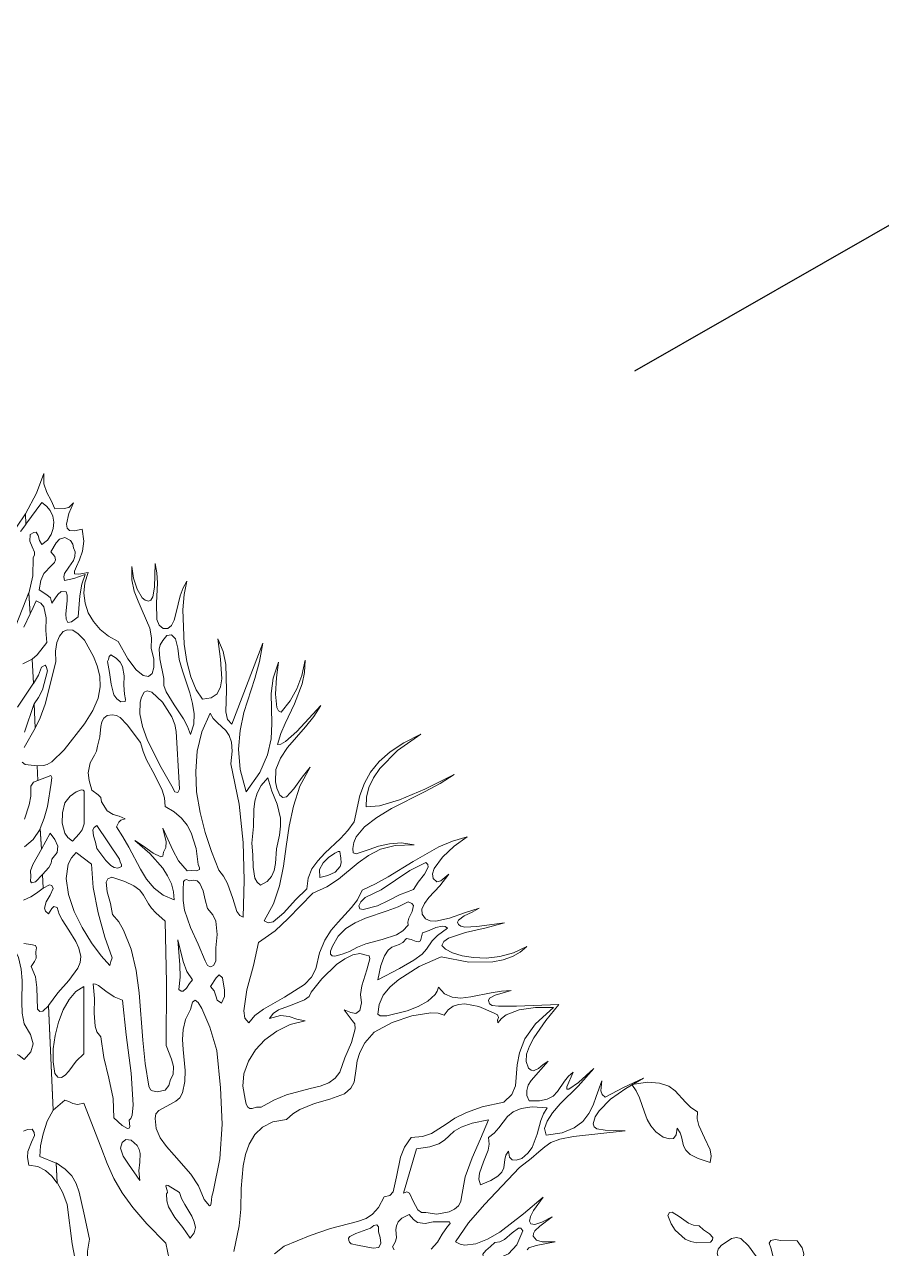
# Model space of a CAD drawing. Header units: inches. Extents: x -340059099 to 1458168, y 1119167 to 1294232938.
# Drawn here: x 459099.9 to 459285.6, y 2618453.8 to 2618719.2 of the extents above; entities that cross this region are included whole.
import ezdxf

# ---------------------------------------------------------------- set-up
doc = ezdxf.new("R2010")
doc.units = ezdxf.units.IN
doc.header["$MEASUREMENT"] = 0
doc.layers.add('Text', color=7, linetype='Continuous')
doc.layers.add('TREE', color=3, linetype='Continuous', lineweight=15)

# ---------------------------------------------------------------- blocks, each defined once
blk = doc.blocks.new('tree2')
at = {"layer": 'TREE'}
for points in [[(5207.2362, 5947.8649), (5207.2144, 5947.8738), (5207.2153, 5947.8877), (5207.2187, 5947.9037), (5207.2242, 5947.9203), (5207.2322, 5947.9351), (5207.2258, 5948.0727), (5207.2184, 5948.0656), (5207.2144, 5948.0653), (5207.2113, 5948.0684), (5207.2104, 5948.0967), (5207.2088, 5948.1109), (5207.203, 5948.1248), (5207.2076, 5948.1312), (5207.2095, 5948.1355), (5207.2091, 5948.1439), (5207.2101, 5948.1491), (5207.2088, 5948.1522), (5207.2024, 5948.1537), (5207.1934, 5948.1549)], [(5207.1931, 5948.2122), (5207.2024, 5948.2165), (5207.2101, 5948.2215), (5207.2187, 5948.2282), (5207.2178, 5948.2461), (5207.2088, 5948.2362), (5207.2033, 5948.235), (5207.2021, 5948.2372), (5207.2027, 5948.2436), (5207.2021, 5948.251), (5207.2051, 5948.2593), (5207.2165, 5948.2793), (5207.215, 5948.3061), (5207.2058, 5948.2923), (5207.1941, 5948.2824)], [(5207.1941, 5948.3191), (5207.2005, 5948.3379), (5207.2024, 5948.3493), (5207.2024, 5948.3628), (5207.2061, 5948.368), (5207.2119, 5948.3702), (5207.211, 5948.3896), (5207.195, 5948.3914), (5207.191, 5948.3942)], [(5207.1937, 5948.4136), (5207.2085, 5948.4395), (5207.207, 5948.4718), (5207.1941, 5948.4339)], [(5207.1851, 5948.4672), (5207.2061, 5948.4986), (5207.2042, 5948.5306), (5207.1919, 5948.5242)], [(5207.1934, 5948.5725), (5207.2015, 5948.5904), (5207.1999, 5948.6184), (5207.1833, 5948.5756)], [(5207.1888, 5948.6991), (5207.1959, 5948.7083), (5207.1956, 5948.7222), (5207.1716, 5948.6871)], [(5207.1928, 5947.9074), (5207.1981, 5947.9095), (5207.2045, 5947.9098), (5207.207, 5947.9055), (5207.2073, 5947.9015), (5207.2033, 5947.8926), (5207.1987, 5947.8803), (5207.1981, 5947.8723), (5207.1999, 5947.8624), (5207.2119, 5947.8606), (5207.2221, 5947.8553), (5207.2304, 5947.8479), (5207.2372, 5947.8387), (5207.2362, 5947.8649)], [(5207.8574, 5947.7506), (5207.8595, 5947.7531), (5207.8694, 5947.7562), (5207.8943, 5947.7611), (5207.8771, 5947.7611), (5207.87, 5947.7633), (5207.8654, 5947.7685), (5207.8657, 5947.7722), (5207.8675, 5947.7756), (5207.8743, 5947.7817), (5207.8906, 5947.7941), (5207.8768, 5947.787), (5207.8675, 5947.7839), (5207.8623, 5947.7848), (5207.8607, 5947.7885), (5207.862, 5947.7947), (5207.866, 5947.8024), (5207.8786, 5947.8199), (5207.8527, 5947.7981), (5207.8213, 5947.774), (5207.8053, 5947.7645), (5207.7896, 5947.7583), (5207.7754, 5947.7568), (5207.769, 5947.758), (5207.7631, 5947.7611), (5207.7801, 5947.7861), (5207.8013, 5947.8104), (5207.8472, 5947.8593), (5207.8629, 5947.871), (5207.8731, 5947.88), (5207.8808, 5947.8867), (5207.8888, 5947.8923), (5207.9005, 5947.8966), (5207.9186, 5947.9003), (5207.9867, 5947.9077), (5207.9605, 5947.9083), (5207.9494, 5947.9101), (5207.946, 5947.9129), (5207.9445, 5947.9169), (5207.9473, 5947.9259), (5207.9525, 5947.9342), (5207.9676, 5947.9496), (5207.9879, 5947.9634), (5208.011, 5947.977), (5207.9848, 5947.965), (5207.9605, 5947.952), (5207.9565, 5947.9557), (5207.9547, 5947.9606), (5207.9562, 5947.9736), (5207.9485, 5947.953), (5207.9445, 5947.9416), (5207.939, 5947.9305), (5207.931, 5947.92), (5207.9196, 5947.9114), (5207.9039, 5947.9052), (5207.8826, 5947.9018), (5207.8805, 5947.9108), (5207.8838, 5947.9206), (5207.8909, 5947.9314), (5207.9011, 5947.9431), (5207.9248, 5947.9668), (5207.9454, 5947.9899), (5207.9251, 5947.9714), (5207.9125, 5947.9625), (5207.91, 5947.9625), (5207.9097, 5947.9659), (5207.9183, 5947.9853), (5207.9119, 5947.9797), (5207.9069, 5947.9733), (5207.8977, 5947.9594), (5207.8918, 5947.9536), (5207.8841, 5947.9493), (5207.8737, 5947.9471), (5207.8601, 5947.9474), (5207.857, 5947.9542), (5207.857, 5947.961), (5207.8589, 5947.9677), (5207.8626, 5947.9742), (5207.8851, 5947.9998), (5207.8786, 5947.9954), (5207.8724, 5947.9899), (5207.866, 5947.9868), (5207.8626, 5947.9877), (5207.8592, 5947.9905), (5207.8561, 5947.9991), (5207.8567, 5948.0087), (5207.8604, 5948.0192), (5207.8663, 5948.0305), (5207.8823, 5948.0533), (5207.8992, 5948.0746), (5207.8435, 5948.0721), (5207.8195, 5948.0721), (5207.8115, 5948.0733), (5207.8078, 5948.0755), (5207.8065, 5948.0795), (5207.8078, 5948.0826), (5207.8152, 5948.0869), (5207.8364, 5948.0927), (5207.8238, 5948.0921), (5207.8102, 5948.09), (5207.7831, 5948.0844), (5207.7702, 5948.0829), (5207.7585, 5948.0841), (5207.7483, 5948.0884), (5207.7403, 5948.0971), (5207.7388, 5948.0921), (5207.736, 5948.0875), (5207.7265, 5948.0789), (5207.7135, 5948.0718), (5207.6991, 5948.0659), (5207.6723, 5948.0595), (5207.6634, 5948.0595), (5207.6603, 5948.0617), (5207.6621, 5948.0746), (5207.6677, 5948.0866), (5207.6766, 5948.0977), (5207.688, 5948.1075), (5207.7151, 5948.1245), (5207.744, 5948.1374), (5207.7804, 5948.1303), (5207.8124, 5948.1306), (5207.8259, 5948.1334), (5207.8383, 5948.1377), (5207.8484, 5948.1436), (5207.857, 5948.1509), (5207.8395, 5948.1426), (5207.8213, 5948.1377), (5207.8035, 5948.1358), (5207.7868, 5948.1365), (5207.7717, 5948.1389), (5207.7591, 5948.1426), (5207.7499, 5948.1476), (5207.745, 5948.1525), (5207.7474, 5948.1577), (5207.7539, 5948.162), (5207.7761, 5948.1694), (5207.8032, 5948.1756), (5207.8278, 5948.1823), (5207.7911, 5948.1774), (5207.7754, 5948.1765), (5207.7699, 5948.1777), (5207.7668, 5948.1799), (5207.7656, 5948.183), (5207.7668, 5948.1857), (5207.7745, 5948.1913), (5207.785, 5948.1962), (5207.7942, 5948.2014), (5207.7748, 5948.1956), (5207.7551, 5948.1885), (5207.737, 5948.1845), (5207.7296, 5948.1848), (5207.7234, 5948.1876), (5207.7188, 5948.1937), (5207.7185, 5948.2005), (5207.7219, 5948.2079), (5207.7277, 5948.2156), (5207.7422, 5948.2313), (5207.7542, 5948.2467), (5207.7434, 5948.2378), (5207.7382, 5948.2365), (5207.7333, 5948.2406), (5207.7326, 5948.247), (5207.7348, 5948.2538), (5207.7456, 5948.2689), (5207.7613, 5948.2837), (5207.7785, 5948.296), (5207.7591, 5948.2901), (5207.741, 5948.2824), (5207.7071, 5948.2633), (5207.6741, 5948.243), (5207.6572, 5948.2338), (5207.6396, 5948.2255), (5207.6335, 5948.2128), (5207.6258, 5948.2024), (5207.6079, 5948.1833), (5207.599, 5948.1725), (5207.5907, 5948.1593), (5207.5836, 5948.1426), (5207.5787, 5948.1214), (5207.5731, 5948.1106), (5207.5636, 5948.1008), (5207.5371, 5948.0841), (5207.5094, 5948.0681), (5207.4983, 5948.0598), (5207.4903, 5948.0503), (5207.4851, 5948.0564), (5207.4835, 5948.0659), (5207.4878, 5948.0937), (5207.4964, 5948.126), (5207.5029, 5948.1562), (5207.5248, 5948.1716), (5207.542, 5948.1879), (5207.5747, 5948.2215), (5207.5931, 5948.2298), (5207.6085, 5948.2399), (5207.6344, 5948.2615), (5207.648, 5948.2713), (5207.664, 5948.2793), (5207.6834, 5948.2843), (5207.7083, 5948.2852), (5207.6917, 5948.2877), (5207.676, 5948.2867), (5207.6615, 5948.2834), (5207.6492, 5948.279), (5207.6319, 5948.2735), (5207.6279, 5948.2747), (5207.6276, 5948.2803), (5207.6289, 5948.2883), (5207.6319, 5948.2957), (5207.643, 5948.3092), (5207.659, 5948.3215), (5207.6784, 5948.3332), (5207.7219, 5948.3551), (5207.7428, 5948.3662), (5207.7613, 5948.3779), (5207.7225, 5948.3588), (5207.6889, 5948.3446), (5207.6627, 5948.3366), (5207.6452, 5948.3354), (5207.6455, 5948.348), (5207.6486, 5948.361), (5207.6547, 5948.3736), (5207.663, 5948.3859), (5207.6864, 5948.4096), (5207.7172, 5948.4312), (5207.6948, 5948.4201), (5207.6766, 5948.4081), (5207.6621, 5948.3951), (5207.651, 5948.3813), (5207.6427, 5948.3665), (5207.6366, 5948.3505), (5207.6292, 5948.3154), (5207.6209, 5948.304), (5207.6113, 5948.2935), (5207.5907, 5948.2744), (5207.5811, 5948.2643), (5207.5734, 5948.2535), (5207.5685, 5948.2412), (5207.5667, 5948.227), (5207.5519, 5948.2125), (5207.5365, 5948.1956), (5207.5223, 5948.1836), (5207.5158, 5948.1823), (5207.5106, 5948.1851), (5207.5226, 5948.2073), (5207.5306, 5948.2313), (5207.5359, 5948.2569), (5207.5396, 5948.283), (5207.5436, 5948.3098), (5207.5491, 5948.3363), (5207.5577, 5948.3625), (5207.571, 5948.3877), (5207.5605, 5948.3748), (5207.5497, 5948.3591), (5207.5399, 5948.3486), (5207.5353, 5948.3477), (5207.5313, 5948.3508), (5207.5272, 5948.36), (5207.5254, 5948.3686), (5207.526, 5948.3847), (5207.5319, 5948.3998), (5207.5414, 5948.4139), (5207.5651, 5948.441), (5207.5762, 5948.4549), (5207.5851, 5948.4693), (5207.5537, 5948.4349), (5207.5386, 5948.4216), (5207.5325, 5948.4182), (5207.5282, 5948.4179), (5207.5325, 5948.4321), (5207.538, 5948.4456), (5207.5503, 5948.4712), (5207.5605, 5948.498), (5207.5636, 5948.5128), (5207.5645, 5948.5291), (5207.5602, 5948.5088), (5207.5537, 5948.4912), (5207.5448, 5948.4755), (5207.5331, 5948.4604), (5207.5294, 5948.462), (5207.5272, 5948.4666), (5207.5254, 5948.4841), (5207.5266, 5948.5063), (5207.5294, 5948.5266), (5207.5223, 5948.5051), (5207.5199, 5948.485), (5207.5208, 5948.4456), (5207.5195, 5948.4253), (5207.5149, 5948.4041), (5207.5048, 5948.3807), (5207.4869, 5948.3551), (5207.4789, 5948.3847), (5207.4764, 5948.4115), (5207.4786, 5948.4364), (5207.4838, 5948.4598), (5207.498, 5948.5048), (5207.5045, 5948.5275), (5207.5088, 5948.5513), (5207.4678, 5948.4444), (5207.4623, 5948.4509), (5207.4601, 5948.461), (5207.4607, 5948.4894), (5207.4601, 5948.5232), (5207.4564, 5948.5405), (5207.4493, 5948.5571), (5207.453, 5948.5306), (5207.4546, 5948.5045), (5207.453, 5948.4937), (5207.4484, 5948.4847), (5207.4407, 5948.4792), (5207.429, 5948.4777), (5207.4207, 5948.49), (5207.4136, 5948.5072), (5207.4084, 5948.5275), (5207.405, 5948.55), (5207.4031, 5948.5956), (5207.4047, 5948.6159), (5207.4084, 5948.6332), (5207.4035, 5948.6245), (5207.3998, 5948.6141), (5207.3945, 5948.5919), (5207.3918, 5948.582), (5207.3884, 5948.5747), (5207.3834, 5948.5707), (5207.377, 5948.571), (5207.3717, 5948.5753), (5207.369, 5948.5827), (5207.3684, 5948.6045), (5207.3696, 5948.631), (5207.369, 5948.6443), (5207.3668, 5948.6569), (5207.3659, 5948.6255), (5207.3634, 5948.6125), (5207.361, 5948.6085), (5207.3579, 5948.607), (5207.3536, 5948.6082), (5207.3496, 5948.6113), (5207.3428, 5948.6227), (5207.3382, 5948.6375), (5207.3357, 5948.6529), (5207.336, 5948.6353), (5207.3391, 5948.6202), (5207.344, 5948.607), (5207.3496, 5948.5947), (5207.3597, 5948.5713), (5207.3619, 5948.5586), (5207.3613, 5948.5445), (5207.3647, 5948.5309), (5207.365, 5948.5195), (5207.3628, 5948.5115), (5207.3579, 5948.5075), (5207.3508, 5948.5088), (5207.3416, 5948.5162), (5207.3305, 5948.5309), (5207.3179, 5948.5537), (5207.3049, 5948.5608), (5207.2941, 5948.5697), (5207.2852, 5948.5802), (5207.2784, 5948.5916), (5207.2741, 5948.6042), (5207.2726, 5948.6175), (5207.2738, 5948.631), (5207.2781, 5948.6449), (5207.2658, 5948.6424), (5207.2603, 5948.643), (5207.26, 5948.6467), (5207.2627, 5948.6529), (5207.267, 5948.6615), (5207.2707, 5948.6729), (5207.2726, 5948.6864), (5207.2704, 5948.7021), (5207.2603, 5948.6997), (5207.2538, 5948.7003), (5207.2504, 5948.7034), (5207.2495, 5948.7086), (5207.2526, 5948.7225), (5207.259, 5948.7369), (5207.2526, 5948.7308), (5207.2464, 5948.7292), (5207.2341, 5948.7289), (5207.2295, 5948.74), (5207.2239, 5948.7505), (5207.2199, 5948.7619), (5207.2196, 5948.7754), (5207.2101, 5948.7496), (5207.1956, 5948.7222), (5207.1959, 5948.7086), (5207.2172, 5948.7373), (5207.2233, 5948.7326), (5207.2282, 5948.7265), (5207.2316, 5948.7191), (5207.2329, 5948.7111), (5207.2322, 5948.7028), (5207.2295, 5948.6948), (5207.2245, 5948.6877), (5207.2172, 5948.6818), (5207.2138, 5948.6871), (5207.2122, 5948.6938), (5207.2095, 5948.6981), (5207.2064, 5948.6975), (5207.2018, 5948.6948), (5207.2011, 5948.6864), (5207.2045, 5948.6787), (5207.2073, 5948.6717), (5207.2073, 5948.668), (5207.2055, 5948.664), (5207.2051, 5948.6406), (5207.1999, 5948.6169), (5207.2015, 5948.5904), (5207.2058, 5948.5987), (5207.2095, 5948.6073), (5207.2159, 5948.6045), (5207.2199, 5948.5996), (5207.2227, 5948.5851), (5207.2224, 5948.5682), (5207.2239, 5948.5525), (5207.211, 5948.5362), (5207.2042, 5948.5306), (5207.2061, 5948.4983), (5207.2125, 5948.5091), (5207.2168, 5948.5199), (5207.2215, 5948.5223), (5207.223, 5948.5208), (5207.2245, 5948.5152), (5207.2178, 5948.49), (5207.2128, 5948.4798), (5207.207, 5948.4712), (5207.2085, 5948.4392), (5207.215, 5948.453), (5207.2215, 5948.4709), (5207.2356, 5948.5269), (5207.2353, 5948.5408), (5207.2369, 5948.5522), (5207.2402, 5948.5608), (5207.2452, 5948.5667), (5207.251, 5948.5691), (5207.2578, 5948.5685), (5207.2652, 5948.5639), (5207.2732, 5948.5556), (5207.2852, 5948.534), (5207.2901, 5948.5217), (5207.2935, 5948.5081), (5207.2941, 5948.494), (5207.2914, 5948.4789), (5207.2846, 5948.4626), (5207.2732, 5948.445), (5207.2467, 5948.4108), (5207.2301, 5948.3948), (5207.2242, 5948.3914), (5207.2193, 5948.3899), (5207.211, 5948.3896), (5207.2116, 5948.3702), (5207.2233, 5948.3745), (5207.2289, 5948.3767), (5207.2301, 5948.3742), (5207.2295, 5948.3668), (5207.2245, 5948.3357), (5207.2202, 5948.3206), (5207.215, 5948.3068), (5207.2165, 5948.2793), (5207.2282, 5948.3006), (5207.2344, 5948.2923), (5207.2381, 5948.2837), (5207.2372, 5948.275), (5207.2304, 5948.2661), (5207.2292, 5948.2609), (5207.2264, 5948.2553), (5207.2178, 5948.2461), (5207.2187, 5948.2282), (5207.227, 5948.2325), (5207.2301, 5948.2316), (5207.2319, 5948.2276), (5207.2282, 5948.219), (5207.2227, 5948.2101), (5207.2205, 5948.2014), (5207.2218, 5948.1978), (5207.2258, 5948.1941), (5207.2304, 5948.2011), (5207.2329, 5948.2036), (5207.2375, 5948.2027), (5207.2399, 5948.1937), (5207.2439, 5948.186), (5207.2529, 5948.1725), (5207.2621, 5948.1577), (5207.2658, 5948.1488), (5207.2686, 5948.1377), (5207.2677, 5948.13), (5207.2646, 5948.1223), (5207.2529, 5948.1063), (5207.2384, 5948.09), (5207.2258, 5948.073), (5207.2322, 5947.9348), (5207.2473, 5947.9483), (5207.2529, 5947.9465), (5207.2581, 5947.9437), (5207.2643, 5947.9422), (5207.2726, 5947.9443), (5207.2948, 5947.8864), (5207.3034, 5947.8643), (5207.3123, 5947.8446), (5207.3231, 5947.8258), (5207.3372, 5947.8064), (5207.3557, 5947.7848), (5207.3807, 5947.7593), (5207.3874, 5947.7278)], [(5207.4706, 5947.7485), (5207.4777, 5947.782), (5207.4795, 5947.8042), (5207.4801, 5947.8313), (5207.4829, 5947.8612), (5207.486, 5947.8763), (5207.4906, 5947.8901), (5207.498, 5947.9028), (5207.5082, 5947.9126), (5207.5217, 5947.9197), (5207.5399, 5947.9228), (5207.5485, 5947.9302), (5207.5577, 5947.9357), (5207.5771, 5947.9437), (5207.5971, 5947.9496), (5207.6165, 5947.9563), (5207.6249, 5947.964), (5207.6292, 5947.972), (5207.6319, 5947.9899), (5207.6332, 5948.0001), (5207.6366, 5948.0111), (5207.6433, 5948.0238), (5207.6557, 5948.0379), (5207.6794, 5948.0506), (5207.7055, 5948.0595), (5207.7302, 5948.0635), (5207.74, 5948.0629), (5207.748, 5948.0604), (5207.7533, 5948.0672), (5207.7597, 5948.0721), (5207.7671, 5948.0746), (5207.7754, 5948.0755), (5207.7939, 5948.0718), (5207.8133, 5948.0635), (5207.8185, 5948.061), (5207.8195, 5948.0573), (5207.8185, 5948.0536), (5207.8189, 5948.05), (5207.8235, 5948.0561), (5207.8296, 5948.061), (5207.8469, 5948.0675), (5207.8684, 5948.0706), (5207.8921, 5948.0706), (5207.8684, 5948.049), (5207.8543, 5948.029), (5207.8472, 5948.0108), (5207.8444, 5947.9948), (5207.8423, 5947.9671), (5207.8373, 5947.9557), (5207.8266, 5947.9453), (5207.7982, 5947.9391), (5207.7773, 5947.932), (5207.7619, 5947.9243), (5207.7505, 5947.9166), (5207.7311, 5947.904), (5207.7194, 5947.9003), (5207.7046, 5947.8988), (5207.6957, 5947.8861), (5207.6905, 5947.8729), (5207.6852, 5947.847), (5207.6809, 5947.8273), (5207.6763, 5947.8221), (5207.6686, 5947.8205), (5207.6612, 5947.8064), (5207.6535, 5947.7974), (5207.6449, 5947.7919), (5207.6335, 5947.7879), (5207.5978, 5947.7787), (5207.571, 5947.7694), (5207.5368, 5947.7553), (5207.5242, 5947.7454)], [(5207.2135, 5948.6218), (5207.2156, 5948.6344), (5207.2199, 5948.6433), (5207.2298, 5948.6541), (5207.2338, 5948.6578), (5207.2353, 5948.6615), (5207.2341, 5948.6661), (5207.2289, 5948.6723), (5207.2359, 5948.684), (5207.2402, 5948.6889), (5207.2476, 5948.6911), (5207.255, 5948.6871), (5207.2578, 5948.6821), (5207.2587, 5948.6772), (5207.2609, 5948.6723), (5207.2606, 5948.6661), (5207.2587, 5948.6606), (5207.2526, 5948.652), (5207.247, 5948.6436), (5207.2461, 5948.6393), (5207.247, 5948.6341), (5207.2593, 5948.6369), (5207.2741, 5948.6421), (5207.2698, 5948.6292), (5207.2673, 5948.6141), (5207.2652, 5948.5861), (5207.2563, 5948.5796), (5207.2513, 5948.579), (5207.2492, 5948.583), (5207.2489, 5948.5901), (5207.2507, 5948.6076), (5207.2507, 5948.615), (5207.2492, 5948.6193), (5207.2427, 5948.6199), (5207.2381, 5948.6159), (5207.2304, 5948.6045), (5207.2286, 5948.6113), (5207.2239, 5948.6153), (5207.2135, 5948.6218)], [(5207.4133, 5948.4309), (5207.4093, 5948.4416), (5207.4041, 5948.4515), (5207.3915, 5948.47), (5207.381, 5948.4872), (5207.3782, 5948.4958), (5207.3782, 5948.5048), (5207.373, 5948.5309), (5207.372, 5948.5436), (5207.3733, 5948.5494), (5207.3767, 5948.5549), (5207.3819, 5948.5617), (5207.3881, 5948.5627), (5207.3936, 5948.5574), (5207.3964, 5948.5451), (5207.3985, 5948.53), (5207.4025, 5948.5149), (5207.4124, 5948.486), (5207.4161, 5948.4718), (5207.4182, 5948.458), (5207.4176, 5948.4444), (5207.4133, 5948.4309)], [(5207.3215, 5948.474), (5207.316, 5948.478), (5207.3123, 5948.4835), (5207.3086, 5948.4974), (5207.3064, 5948.5128), (5207.3037, 5948.5272), (5207.3052, 5948.53), (5207.3061, 5948.534), (5207.3083, 5948.5359), (5207.3151, 5948.5319), (5207.3203, 5948.5263), (5207.3237, 5948.5205), (5207.3259, 5948.5084), (5207.3252, 5948.4961), (5207.3262, 5948.4841), (5207.3277, 5948.4771), (5207.3271, 5948.4743), (5207.3215, 5948.474)], [(5207.3982, 5948.3671), (5207.3988, 5948.3588), (5207.3967, 5948.3545), (5207.3927, 5948.3551), (5207.3887, 5948.3628), (5207.373, 5948.3905), (5207.356, 5948.4241), (5207.3499, 5948.4416), (5207.3465, 5948.4583), (5207.3468, 5948.4734), (5207.3486, 5948.4804), (5207.352, 5948.4866), (5207.3563, 5948.4887), (5207.3622, 5948.4869), (5207.3764, 5948.4737), (5207.3887, 5948.4543), (5207.3927, 5948.4441), (5207.3945, 5948.4349), (5207.3982, 5948.3671)], [(5207.4232, 5948.2593), (5207.4253, 5948.255), (5207.4253, 5948.2526), (5207.4213, 5948.2507), (5207.4145, 5948.2513), (5207.409, 5948.2507), (5207.3976, 5948.264), (5207.3899, 5948.2781), (5207.3767, 5948.3074), (5207.381, 5948.2892), (5207.3807, 5948.2818), (5207.3776, 5948.2757), (5207.3767, 5948.2704), (5207.3739, 5948.2692), (5207.364, 5948.2741), (5207.3514, 5948.2837), (5207.34, 5948.2911), (5207.3597, 5948.2738), (5207.3767, 5948.2544), (5207.3831, 5948.2442), (5207.3881, 5948.2338), (5207.3908, 5948.2233), (5207.3915, 5948.2128), (5207.377, 5948.219), (5207.3653, 5948.2282), (5207.3554, 5948.2399), (5207.3471, 5948.2532), (5207.332, 5948.2821), (5207.324, 5948.296), (5207.3154, 5948.3089), (5207.3185, 5948.3151), (5207.3212, 5948.3178), (5207.3271, 5948.3197), (5207.3191, 5948.3231), (5207.3114, 5948.3252), (5207.3034, 5948.3302), (5207.2957, 5948.3419), (5207.2948, 5948.3477), (5207.2914, 5948.3514), (5207.283, 5948.3576), (5207.2794, 5948.3702), (5207.2781, 5948.3801), (5207.2809, 5948.3936), (5207.2864, 5948.4035), (5207.2892, 5948.409), (5207.2907, 5948.4155), (5207.2935, 5948.4278), (5207.2951, 5948.4416), (5207.2963, 5948.4478), (5207.2991, 5948.4527), (5207.3034, 5948.4561), (5207.3101, 5948.457), (5207.3154, 5948.4561), (5207.3203, 5948.4533), (5207.3295, 5948.4435), (5207.3474, 5948.4204), (5207.3508, 5948.4084), (5207.3554, 5948.3976), (5207.3662, 5948.3773), (5207.3757, 5948.3576), (5207.3788, 5948.3471), (5207.38, 5948.336), (5207.3918, 5948.3286), (5207.4013, 5948.3203), (5207.4087, 5948.3111), (5207.4142, 5948.3012), (5207.4207, 5948.2806), (5207.4232, 5948.2593)], [(5207.4826, 5948.1897), (5207.4783, 5948.1919), (5207.4746, 5948.1974), (5207.469, 5948.2144), (5207.462, 5948.2344), (5207.457, 5948.2439), (5207.4506, 5948.2519), (5207.441, 5948.2763), (5207.4324, 5948.3015), (5207.4259, 5948.328), (5207.4213, 5948.3551), (5207.4201, 5948.3819), (5207.4219, 5948.4087), (5207.4281, 5948.4345), (5207.4392, 5948.4592), (5207.4432, 5948.4521), (5207.4487, 5948.4463), (5207.4598, 5948.4361), (5207.4644, 5948.4296), (5207.4675, 5948.4207), (5207.4681, 5948.4087), (5207.4663, 5948.3921), (5207.4774, 5948.3391), (5207.4829, 5948.2883), (5207.4841, 5948.2387), (5207.4826, 5948.1897)], [(5207.5057, 5948.2322), (5207.5011, 5948.2359), (5207.498, 5948.2412), (5207.4958, 5948.2556), (5207.4955, 5948.272), (5207.4943, 5948.2874), (5207.4964, 5948.3095), (5207.4968, 5948.332), (5207.4983, 5948.3428), (5207.5014, 5948.3536), (5207.5066, 5948.3637), (5207.5155, 5948.3736), (5207.5208, 5948.356), (5207.5276, 5948.3391), (5207.5319, 5948.3206), (5207.5322, 5948.3101), (5207.5306, 5948.2981), (5207.5269, 5948.28), (5207.5254, 5948.2606), (5207.5235, 5948.2513), (5207.5202, 5948.2433), (5207.5143, 5948.2369), (5207.5057, 5948.2322)], [(5207.2729, 5948.3129), (5207.2704, 5948.3052), (5207.2664, 5948.2997), (5207.2575, 5948.2901), (5207.2516, 5948.2951), (5207.2476, 5948.3006), (5207.2439, 5948.3138), (5207.2443, 5948.3277), (5207.2476, 5948.3409), (5207.2544, 5948.3493), (5207.2624, 5948.3554), (5207.2695, 5948.3579), (5207.2717, 5948.3576), (5207.2729, 5948.356), (5207.2729, 5948.3129)], [(5207.3194, 5948.2661), (5207.3203, 5948.2624), (5207.3222, 5948.2593), (5207.3222, 5948.2566), (5207.3175, 5948.2544), (5207.3126, 5948.2553), (5207.3083, 5948.2578), (5207.3015, 5948.2646), (5207.2895, 5948.2806), (5207.288, 5948.2886), (5207.2852, 5948.2972), (5207.2846, 5948.3049), (5207.2861, 5948.308), (5207.2898, 5948.3108), (5207.3194, 5948.2661)], [(5207.2624, 5948.275), (5207.2827, 5948.2596), (5207.2849, 5948.2288), (5207.2914, 5948.1953), (5207.3, 5948.1633), (5207.3101, 5948.1362), (5207.3083, 5948.1312), (5207.3068, 5948.126), (5207.2954, 5948.1389), (5207.2827, 5948.1559), (5207.2704, 5948.1759), (5207.2596, 5948.1974), (5207.2523, 5948.2196), (5207.2492, 5948.2406), (5207.252, 5948.2596), (5207.2563, 5948.268), (5207.2624, 5948.275)], [(5207.5839, 5948.2421), (5207.5836, 5948.2526), (5207.5882, 5948.2615), (5207.5953, 5948.2686), (5207.6036, 5948.2741), (5207.6079, 5948.2763), (5207.6101, 5948.2763), (5207.6116, 5948.2677), (5207.6119, 5948.2615), (5207.6107, 5948.2566), (5207.6042, 5948.2492), (5207.5944, 5948.2449), (5207.5839, 5948.2421)], [(5207.6409, 5948.1999), (5207.6366, 5948.2008), (5207.6356, 5948.2045), (5207.6381, 5948.2098), (5207.6436, 5948.2156), (5207.6649, 5948.2258), (5207.6837, 5948.2384), (5207.7025, 5948.2513), (5207.7237, 5948.2621), (5207.7265, 5948.2593), (5207.7268, 5948.2556), (5207.7222, 5948.2464), (5207.7139, 5948.2359), (5207.7077, 5948.2261), (5207.6892, 5948.2193), (5207.6747, 5948.2116), (5207.66, 5948.2048), (5207.6409, 5948.1999)], [(5207.3905, 5947.9822), (5207.3868, 5947.9754), (5207.3847, 5947.9674), (5207.38, 5947.9613), (5207.3693, 5947.9591), (5207.3631, 5947.9603), (5207.3603, 5947.9619), (5207.3585, 5947.9668), (5207.3536, 5947.9964), (5207.3505, 5948.0272), (5207.3456, 5948.0897), (5207.3416, 5948.1195), (5207.3351, 5948.1476), (5207.3249, 5948.1725), (5207.3185, 5948.1836), (5207.3105, 5948.1934), (5207.3077, 5948.2076), (5207.3031, 5948.223), (5207.3021, 5948.2359), (5207.3043, 5948.2402), (5207.3095, 5948.2424), (5207.3265, 5948.2369), (5207.3385, 5948.231), (5207.3465, 5948.2252), (5207.3514, 5948.219), (5207.3579, 5948.2073), (5207.3616, 5948.2014), (5207.3674, 5948.1956), (5207.3797, 5948.1845), (5207.3816, 5948.1029), (5207.3813, 5948.0204), (5207.3884, 5948.0022), (5207.3908, 5947.9927), (5207.3905, 5947.9822)], [(5207.4327, 5948.1322), (5207.4235, 5948.1543), (5207.4133, 5948.1759), (5207.4053, 5948.199), (5207.4035, 5948.2116), (5207.4038, 5948.2252), (5207.4041, 5948.2369), (5207.4056, 5948.2387), (5207.4075, 5948.2393), (5207.4124, 5948.2378), (5207.4167, 5948.2384), (5207.4219, 5948.2375), (5207.4256, 5948.2344), (5207.4299, 5948.2245), (5207.4324, 5948.2125), (5207.4358, 5948.2011), (5207.4426, 5948.1928), (5207.4466, 5948.1845), (5207.4484, 5948.167), (5207.4466, 5948.1494), (5207.4466, 5948.1315), (5207.4438, 5948.126), (5207.4398, 5948.1242), (5207.4355, 5948.126), (5207.4327, 5948.1322)], [(5207.623, 5948.1445), (5207.6135, 5948.1408), (5207.6036, 5948.1383), (5207.6002, 5948.1386), (5207.5981, 5948.1408), (5207.5981, 5948.1448), (5207.6008, 5948.1516), (5207.6082, 5948.1645), (5207.6184, 5948.1747), (5207.6304, 5948.1823), (5207.644, 5948.1882), (5207.6729, 5948.1981), (5207.6874, 5948.2033), (5207.7006, 5948.2098), (5207.7055, 5948.2079), (5207.7077, 5948.2051), (5207.7058, 5948.1974), (5207.7012, 5948.1882), (5207.7, 5948.1833), (5207.7006, 5948.179), (5207.6935, 5948.1719), (5207.6852, 5948.1666), (5207.6661, 5948.1602), (5207.6446, 5948.1546), (5207.6338, 5948.1503), (5207.623, 5948.1445)], [(5207.6603, 5948.1072), (5207.6646, 5948.126), (5207.6692, 5948.1386), (5207.6741, 5948.146), (5207.6791, 5948.15), (5207.6886, 5948.1537), (5207.6935, 5948.1565), (5207.6985, 5948.1614), (5207.7046, 5948.1602), (5207.7111, 5948.1574), (5207.7142, 5948.1571), (5207.7166, 5948.1583), (5207.7194, 5948.1691), (5207.728, 5948.1722), (5207.737, 5948.1759), (5207.7453, 5948.178), (5207.7493, 5948.1774), (5207.7526, 5948.1753), (5207.7394, 5948.1657), (5207.7323, 5948.1586), (5207.7246, 5948.1473), (5207.7188, 5948.1408), (5207.708, 5948.1328), (5207.6892, 5948.122), (5207.6603, 5948.1072)], [(5207.1937, 5948.0019), (5207.1867, 5948.0075), (5207.1793, 5948.0096), (5207.1639, 5948.0102), (5207.1571, 5948.0111), (5207.1509, 5948.0139), (5207.1463, 5948.0201), (5207.1436, 5948.0305), (5207.1432, 5948.065), (5207.1488, 5948.0995), (5207.167, 5948.1691), (5207.179, 5948.1525), (5207.1864, 5948.1365), (5207.19, 5948.1211), (5207.1913, 5948.1063), (5207.1907, 5948.0773), (5207.191, 5948.0632), (5207.1937, 5948.0487), (5207.2021, 5948.0349), (5207.2055, 5948.0225), (5207.2027, 5948.0118), (5207.1937, 5948.0019)], [(5207.4161, 5948.1069), (5207.4121, 5948.102), (5207.4081, 5948.0958), (5207.4035, 5948.0921), (5207.401, 5948.0921), (5207.3979, 5948.0943), (5207.3998, 5948.1106), (5207.3991, 5948.1269), (5207.3964, 5948.1596), (5207.4038, 5948.1312), (5207.4084, 5948.118), (5207.4161, 5948.1069)], [(5207.4854, 5947.9496), (5207.4823, 5947.9665), (5207.4838, 5947.9831), (5207.4897, 5947.9995), (5207.4989, 5948.0145), (5207.5115, 5948.0278), (5207.5272, 5948.0392), (5207.5448, 5948.0478), (5207.5645, 5948.053), (5207.5534, 5948.0552), (5207.5433, 5948.0586), (5207.5319, 5948.0598), (5207.5177, 5948.0561), (5207.5223, 5948.0626), (5207.5294, 5948.0672), (5207.5473, 5948.074), (5207.5639, 5948.0804), (5207.5697, 5948.085), (5207.5725, 5948.0906), (5207.5864, 5948.1084), (5207.6061, 5948.1272), (5207.6169, 5948.1349), (5207.6273, 5948.1399), (5207.6369, 5948.1417), (5207.6452, 5948.1395), (5207.6492, 5948.1389), (5207.6501, 5948.1349), (5207.6458, 5948.1201), (5207.6393, 5948.0992), (5207.6378, 5948.0878), (5207.6387, 5948.0767), (5207.6366, 5948.0663), (5207.6316, 5948.0626), (5207.6249, 5948.0638), (5207.6159, 5948.0672), (5207.6264, 5948.0533), (5207.6301, 5948.0487), (5207.6307, 5948.0423), (5207.6258, 5948.0244), (5207.6169, 5948.0041), (5207.6101, 5947.9853), (5207.6042, 5947.977), (5207.5956, 5947.9711), (5207.5842, 5947.9668), (5207.571, 5947.9634), (5207.5399, 5947.9551), (5207.5232, 5947.9483), (5207.5063, 5947.9388), (5207.5005, 5947.9388), (5207.4946, 5947.9369), (5207.4915, 5947.9369), (5207.4891, 5947.9388), (5207.4869, 5947.9428), (5207.4854, 5947.9496)], [(5207.4543, 5948.0764), (5207.4484, 5948.0801), (5207.4466, 5948.086), (5207.4447, 5948.0924), (5207.4398, 5948.0983), (5207.4472, 5948.1097), (5207.4512, 5948.1134), (5207.4555, 5948.1097), (5207.458, 5948.0934), (5207.458, 5948.085), (5207.4543, 5948.0764)], [(5207.2726, 5948.0093), (5207.2624, 5947.9995), (5207.2526, 5947.9862), (5207.248, 5947.981), (5207.243, 5947.9782), (5207.2384, 5947.9785), (5207.2341, 5947.9834), (5207.2319, 5947.9988), (5207.2319, 5948.0158), (5207.2347, 5948.0336), (5207.239, 5948.0512), (5207.2452, 5948.0672), (5207.2532, 5948.081), (5207.2621, 5948.0918), (5207.2726, 5948.0983), (5207.2726, 5948.0093)], [(5207.3123, 5947.9246), (5207.3114, 5947.9502), (5207.3055, 5947.977), (5207.2991, 5948.0044), (5207.2948, 5948.0318), (5207.2898, 5948.0382), (5207.2874, 5948.0456), (5207.2861, 5948.0632), (5207.2867, 5948.0823), (5207.2849, 5948.1017), (5207.288, 5948.1014), (5207.292, 5948.0995), (5207.3015, 5948.0921), (5207.3126, 5948.0844), (5207.3237, 5948.0801), (5207.3283, 5948.0342), (5207.3348, 5947.9837), (5207.3376, 5947.9419), (5207.3363, 5947.9283), (5207.3345, 5947.924), (5207.3323, 5947.9215), (5207.3332, 5947.9132), (5207.3323, 5947.9111), (5207.3302, 5947.9108), (5207.3231, 5947.9145), (5207.3123, 5947.9246)], [(5207.3665, 5947.924), (5207.3677, 5947.9302), (5207.3714, 5947.9345), (5207.3819, 5947.9403), (5207.3939, 5947.9468), (5207.3991, 5947.9514), (5207.4028, 5947.9576), (5207.4056, 5947.9727), (5207.4062, 5947.9871), (5207.4038, 5948.0148), (5207.4028, 5948.0281), (5207.4035, 5948.0413), (5207.4065, 5948.0546), (5207.4133, 5948.0678), (5207.4158, 5948.0773), (5207.4195, 5948.0801), (5207.4235, 5948.077), (5207.4284, 5948.0693), (5207.4386, 5948.0444), (5207.4481, 5948.0136), (5207.453, 5947.9646), (5207.4549, 5947.9166), (5207.4518, 5947.8707), (5207.4432, 5947.8273), (5207.4416, 5947.8211), (5207.4407, 5947.8122), (5207.4398, 5947.8091), (5207.4383, 5947.8085), (5207.4315, 5947.8168), (5207.4238, 5947.835), (5207.4139, 5947.8504), (5207.3918, 5947.8757), (5207.3816, 5947.8871), (5207.3733, 5947.8984), (5207.368, 5947.9105), (5207.3665, 5947.924)], [(5208.0988, 5947.8657), (5208.0831, 5947.871), (5208.0726, 5947.8762), (5208.0668, 5947.882), (5208.0637, 5947.8876), (5208.0613, 5947.8996), (5208.0594, 5947.9051), (5208.0554, 5947.911), (5208.0542, 5947.9024), (5208.0508, 5947.8977), (5208.0452, 5947.8971), (5208.0369, 5947.8993), (5208.0274, 5947.9061), (5208.0209, 5947.9141), (5208.016, 5947.9227), (5208.0123, 5947.9322), (5208.0058, 5947.9513), (5208.0015, 5947.9606), (5207.9957, 5947.9689), (5208.0166, 5947.972), (5208.0323, 5947.9707), (5208.0443, 5947.9667), (5208.0529, 5947.9606), (5208.0665, 5947.9455), (5208.0736, 5947.9384), (5208.0822, 5947.9325), (5208.0819, 5947.9233), (5208.084, 5947.9147), (5208.0917, 5947.8984), (5208.0988, 5947.8827), (5208.1001, 5947.8743), (5208.0988, 5947.8657)], [(5207.7958, 5947.8362), (5207.7939, 5947.8439), (5207.7945, 5947.8516), (5207.7998, 5947.8667), (5207.8059, 5947.8821), (5207.8072, 5947.8901), (5207.8065, 5947.8988), (5207.8139, 5947.9046), (5207.8201, 5947.9117), (5207.8315, 5947.9265), (5207.8392, 5947.9329), (5207.8497, 5947.9372), (5207.8641, 5947.9394), (5207.8838, 5947.9382), (5207.8789, 5947.9299), (5207.8755, 5947.9212), (5207.8706, 5947.9031), (5207.8641, 5947.8858), (5207.8586, 5947.8781), (5207.8506, 5947.8713), (5207.8429, 5947.8689), (5207.8376, 5947.8692), (5207.8343, 5947.8729), (5207.8327, 5947.8809), (5207.8293, 5947.8754), (5207.8281, 5947.8698), (5207.8266, 5947.8587), (5207.8241, 5947.8532), (5207.8189, 5947.8476), (5207.8096, 5947.8421), (5207.7958, 5947.8362)], [(5207.8065, 5947.9222), (5207.7961, 5947.8969), (5207.785, 5947.872), (5207.7757, 5947.8467), (5207.7708, 5947.8202), (5207.7702, 5947.8141), (5207.7668, 5947.8088), (5207.7616, 5947.8042), (5207.7545, 5947.8008), (5207.7385, 5947.7974), (5207.724, 5947.7996), (5207.7179, 5947.7999), (5207.7132, 5947.8033), (5207.7071, 5947.8147), (5207.7021, 5947.8252), (5207.6988, 5947.827), (5207.6942, 5947.8255), (5207.7114, 5947.884), (5207.7292, 5947.8864), (5207.741, 5947.8904), (5207.7486, 5947.8954), (5207.7548, 5947.9009), (5207.7613, 5947.9071), (5207.7705, 5947.9126), (5207.785, 5947.9178), (5207.8065, 5947.9222)], [(5207.3462, 5947.8421), (5207.3314, 5947.8636), (5207.3246, 5947.8741), (5207.3209, 5947.8849), (5207.3231, 5947.892), (5207.328, 5947.896), (5207.3348, 5947.8951), (5207.3428, 5947.8883), (5207.3456, 5947.8831), (5207.3468, 5947.8775), (5207.3462, 5947.8664), (5207.345, 5947.8547), (5207.3462, 5947.8421)], [(5207.2867, 5947.7088), (5207.2812, 5947.7211), (5207.2778, 5947.7343), (5207.2772, 5947.7488), (5207.28, 5947.7645), (5207.2723, 5947.7993), (5207.2664, 5947.8267), (5207.2624, 5947.8381), (5207.2566, 5947.8482), (5207.248, 5947.8572), (5207.2362, 5947.8652), (5207.2372, 5947.8393), (5207.2449, 5947.8258), (5207.2507, 5947.8104), (5207.2569, 5947.7583), (5207.2624, 5947.7309), (5207.2689, 5947.7088), (5207.2867, 5947.7088)], [(5207.4127, 5947.766), (5207.4031, 5947.7799), (5207.3924, 5947.7931), (5207.3841, 5947.8073), (5207.3819, 5947.8153), (5207.3816, 5947.8245), (5207.3828, 5947.8261), (5207.3825, 5947.8289), (5207.3807, 5947.8344), (5207.3813, 5947.8359), (5207.3837, 5947.8356), (5207.3988, 5947.8264), (5207.4013, 5947.8181), (5207.4056, 5947.8104), (5207.4149, 5947.795), (5207.4182, 5947.7876), (5207.4198, 5947.7802), (5207.4182, 5947.7731), (5207.4127, 5947.766)], [(5207.7434, 5947.7876), (5207.7551, 5947.7873), (5207.7557, 5947.7851), (5207.7526, 5947.7811), (5207.7453, 5947.7713), (5207.7391, 5947.7605), (5207.7308, 5947.7516)], [(5207.6818, 5947.7503), (5207.6797, 5947.7546), (5207.6834, 5947.7608), (5207.6849, 5947.7663), (5207.6843, 5947.7774), (5207.6849, 5947.7824), (5207.6871, 5947.7876), (5207.6923, 5947.7925), (5207.7018, 5947.7971), (5207.7074, 5947.7904), (5207.7129, 5947.7867), (5207.7231, 5947.7851), (5207.7333, 5947.7873), (5207.7434, 5947.7876)], [(5208.0994, 5947.7607), (5208.0813, 5947.7598), (5208.0733, 5947.7613), (5208.0659, 5947.7647), (5208.0529, 5947.7764), (5208.0477, 5947.785), (5208.0431, 5947.7958), (5208.0455, 5947.7998), (5208.0489, 5947.8004), (5208.0582, 5947.7943), (5208.0702, 5947.7857), (5208.077, 5947.7829), (5208.0844, 5947.7823), (5208.0902, 5947.777), (5208.0979, 5947.7718), (5208.1025, 5947.7666), (5208.1022, 5947.7638), (5208.0994, 5947.7607)], [(5207.6507, 5947.7793), (5207.6553, 5947.7827), (5207.659, 5947.7833), (5207.6612, 5947.7808), (5207.6612, 5947.7743), (5207.6637, 5947.767), (5207.6646, 5947.7593), (5207.6618, 5947.7537), (5207.6544, 5947.7528), (5207.6338, 5947.7565), (5207.6252, 5947.7586), (5207.623, 5947.7605), (5207.6224, 5947.763), (5207.6218, 5947.7657), (5207.6236, 5947.7679), (5207.6313, 5947.7719), (5207.6507, 5947.7793)], [(5207.8022, 5947.7396), (5207.7995, 5947.742), (5207.7988, 5947.7448), (5207.8028, 5947.7497), (5207.8093, 5947.7549), (5207.8149, 5947.7602), (5207.8213, 5947.7611), (5207.8275, 5947.7642), (5207.8376, 5947.7731), (5207.846, 5947.7793), (5207.849, 5947.7793), (5207.8518, 5947.7756), (5207.8438, 5947.7571), (5207.8327, 5947.7454), (5207.8259, 5947.742), (5207.8189, 5947.7399), (5207.8022, 5947.7396)], [(5208.1576, 5947.7225), (5208.1456, 5947.7241), (5208.1358, 5947.7235), (5208.1275, 5947.7235), (5208.1195, 5947.7256), (5208.1108, 5947.7361), (5208.1081, 5947.7462), (5208.1096, 5947.7512), (5208.1133, 5947.7561), (5208.1272, 5947.7653), (5208.1336, 5947.7669), (5208.1395, 5947.7653), (5208.1496, 5947.7558), (5208.1586, 5947.7429), (5208.1684, 5947.7318), (5208.1684, 5947.7241), (5208.1653, 5947.7222), (5208.161, 5947.7231), (5208.1576, 5947.7225)], [(5208.1789, 5947.753), (5208.1767, 5947.7592), (5208.1792, 5947.7629), (5208.1847, 5947.7641), (5208.1924, 5947.7629), (5208.214, 5947.7623), (5208.2205, 5947.7533), (5208.2226, 5947.7453), (5208.2217, 5947.7385), (5208.2183, 5947.7324), (5208.2087, 5947.721), (5208.2044, 5947.7151), (5208.202, 5947.7087), (5208.1961, 5947.7213), (5208.189, 5947.7315), (5208.1823, 5947.7413), (5208.1789, 5947.753)]]:
    blk.add_lwpolyline(points, dxfattribs=at)

msp = doc.modelspace()

# ---------------------------------------------------------------- linework, layer by layer
at = {"layer": 'Text', "color": 5, "lineweight": 25}
msp.add_lwpolyline([(459232.14, 2618644.11), (459354.72, 2618714.32), (459394.04, 2618578.97)], dxfattribs=at)
at = {"layer": 'Text', "color": 1}
msp.add_circle((469844, 2616428.5), 81808.03, dxfattribs=at)

# ---------------------------------------------------------------- block references
at = {"layer": 'TREE', "color": 3, "xscale": 164.188119242317, "yscale": 164.1881192402798, "zscale": 164.1881192413053}
msp.add_blockref('tree2', (-395859.54, 1641903.57), dxfattribs=at)

doc.saveas('drawing.dxf')
